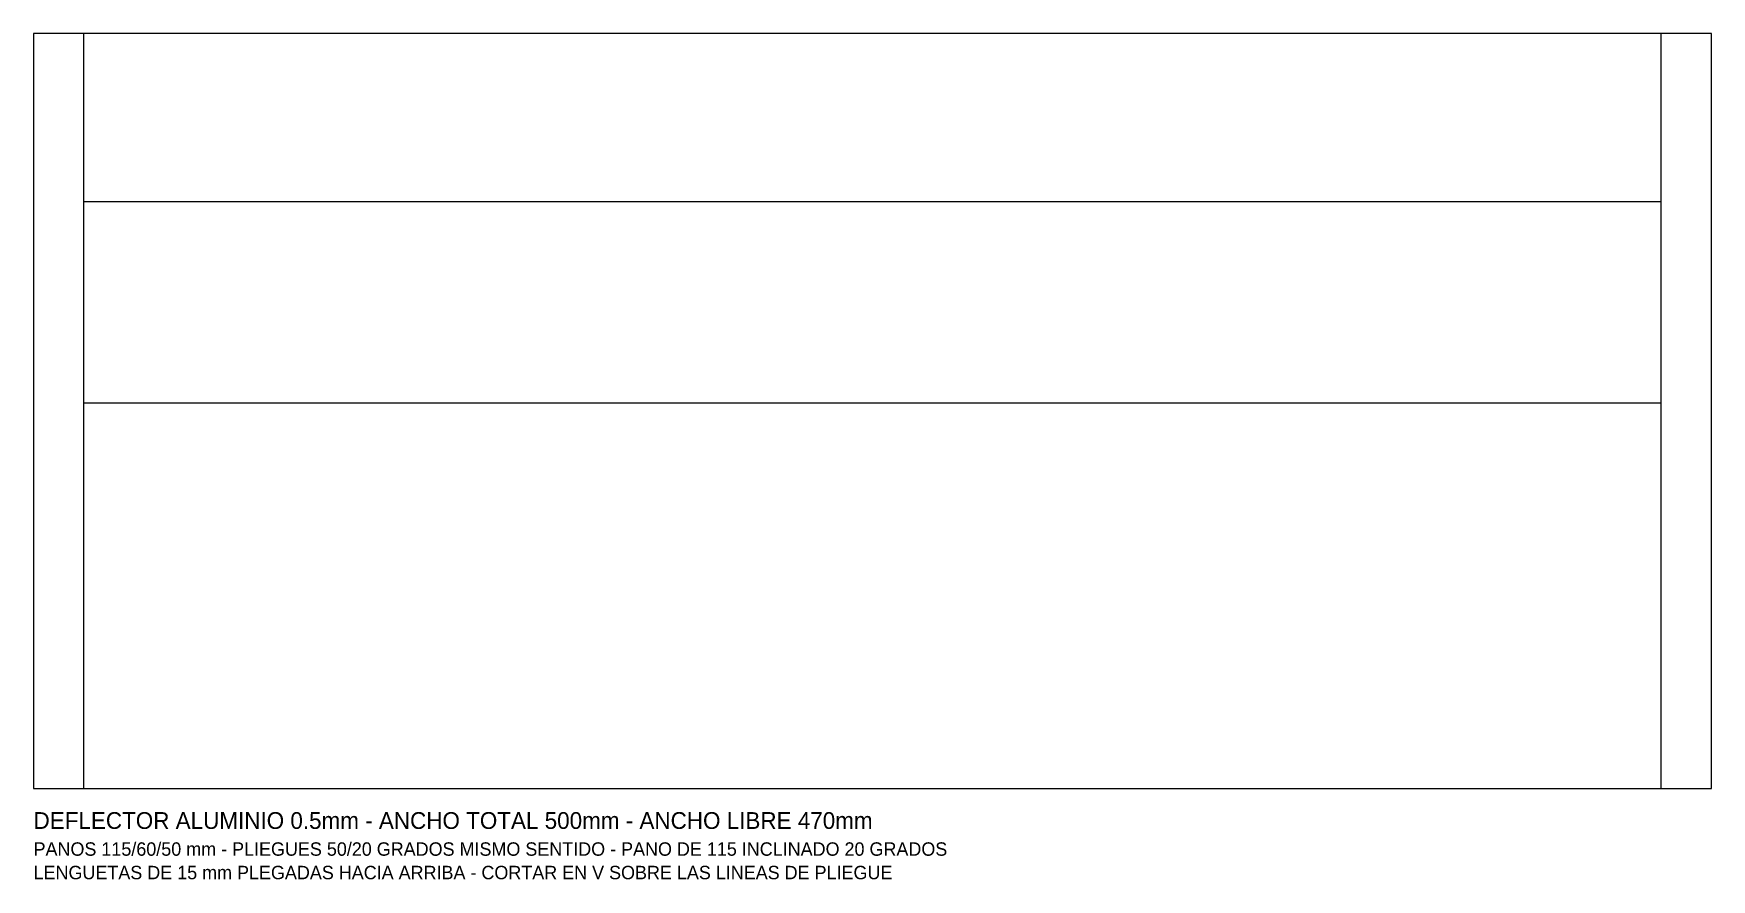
# Model space of a CAD drawing. Extents: x 0 to 500, y -27 to 225.
import ezdxf

# ---------------------------------------------------------------- set-up
doc = ezdxf.new("R2010")
doc.units = 0
for name, color, linetype in [('CORTE', 7, 'CONTINUOUS'), ('NOTAS', 3, 'CONTINUOUS'), ('PLEGADO', 5, 'CONTINUOUS')]:
    doc.layers.add(name, color=color, linetype=linetype)

msp = doc.modelspace()

# ---------------------------------------------------------------- linework, layer by layer
at = {"layer": 'CORTE'}
for p, q in [((500, 225), (0, 225)), ((0, 225), (0, 0)), ((500, 0), (500, 225)), ((0, 0), (500, 0))]:
    msp.add_line(p, q, dxfattribs=at)
at = {"layer": 'PLEGADO'}
for p, q in [((15, 0), (15, 225)), ((485, 0), (485, 225)), ((15, 175), (485, 175)), ((15, 115), (485, 115))]:
    msp.add_line(p, q, dxfattribs=at)

# ---------------------------------------------------------------- texts
at = {"layer": 'NOTAS'}
for s, height, p in [('DEFLECTOR ALUMINIO 0.5mm - ANCHO TOTAL 500mm - ANCHO LIBRE 470mm', 5, (0, -12)), ('PANOS 115/60/50 mm - PLIEGUES 50/20 GRADOS MISMO SENTIDO - PANO DE 115 INCLINADO 20 GRADOS', 4, (0, -20)), ('LENGUETAS DE 15 mm PLEGADAS HACIA ARRIBA - CORTAR EN V SOBRE LAS LINEAS DE PLIEGUE', 4, (0, -27))]:
    msp.add_text(s, height=height, dxfattribs=at).set_placement(p)

doc.saveas('drawing.dxf')
